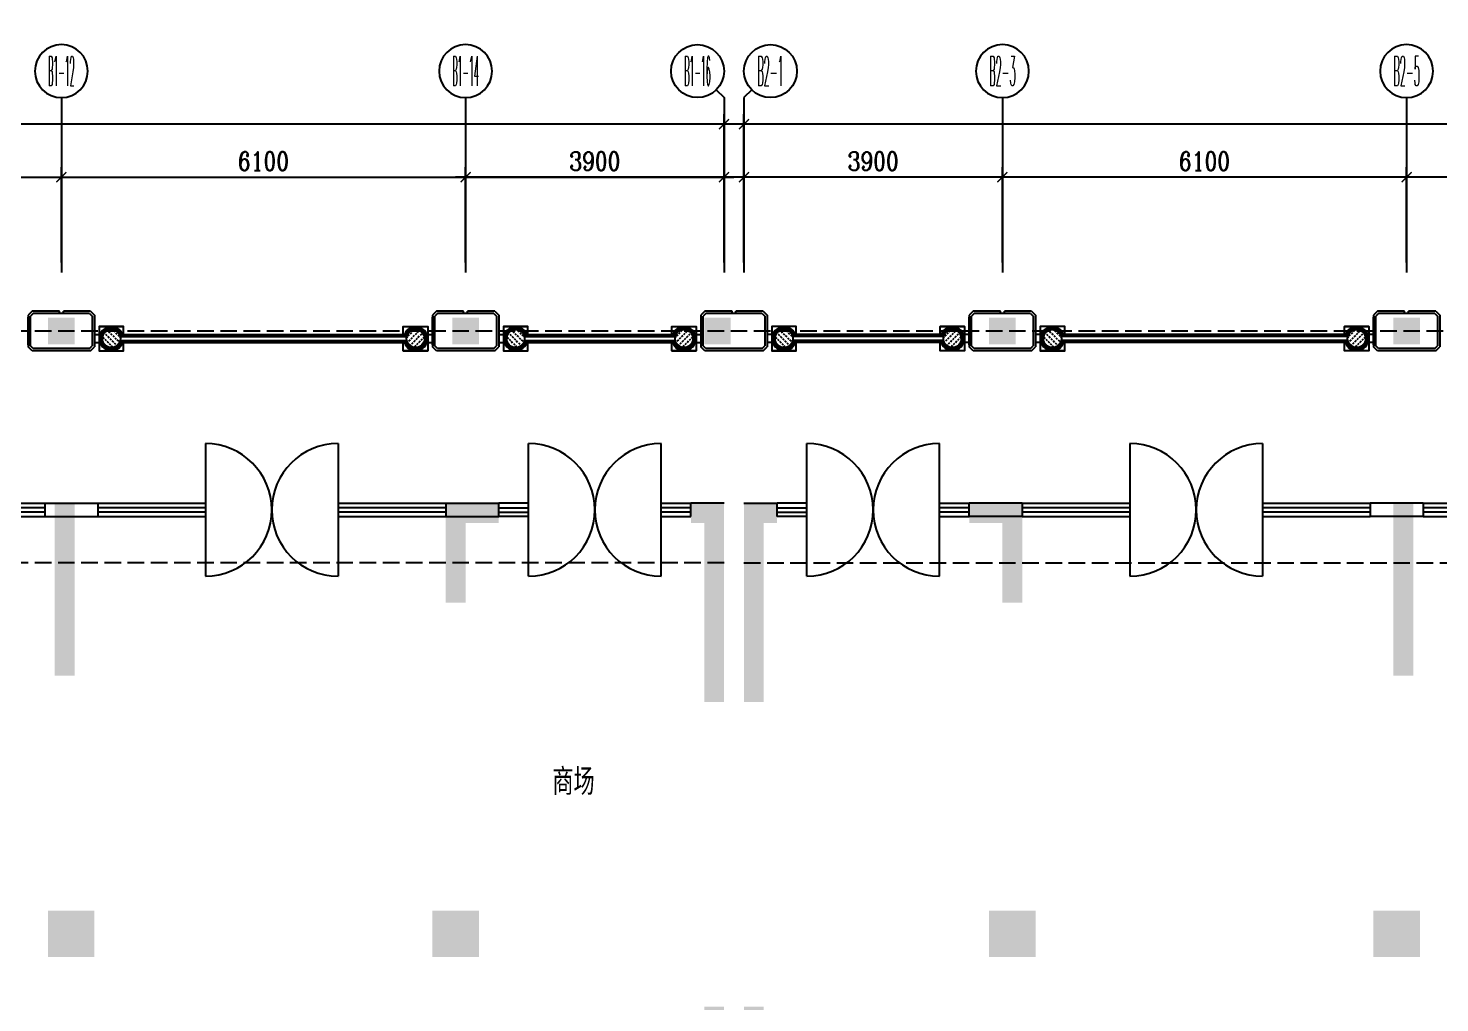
# Model space of a CAD drawing. Extents: x 3476 to 122276, y -94307 to -10307.
# Drawn here: x 52998 to 74298, y -68131 to -53423 of the extents above; entities that cross this region are included whole.
import ezdxf
from ezdxf.enums import TextEntityAlignment as Align

# ---------------------------------------------------------------- set-up
doc = ezdxf.new("R2010")
doc.units = 0
doc.header["$LTSCALE"] = 1000
doc.header["$MEASUREMENT"] = 0
doc.linetypes.add('DASH', pattern=[0.35, 0.25, -0.1])
doc.layers.get('0').update_dxf_attribs({"linetype": 'CONTINUOUS'})
doc.layers.get('DEFPOINTS').update_dxf_attribs({"linetype": 'CONTINUOUS'})
for name, color, linetype in [('AXIS', 7, 'CONTINUOUS'), ('AXIS_TEXT', 7, 'CONTINUOUS'), ('COLUMN', 252, 'CONTINUOUS'), ('KT', 7, 'CONTINUOUS'), ('WALL', 7, 'CONTINUOUS'), ('WINDOW', 7, 'CONTINUOUS'), ('文字', 7, 'CONTINUOUS'), ('柱', 252, 'CONTINUOUS')]:
    doc.layers.add(name, color=color, linetype=linetype)
doc.styles.add('COMPLEX', font='COMPLEX.shx', dxfattribs={"width": 0.8})
doc.styles.add('DIM_FONT', font='romanc.shx', dxfattribs={"width": 0.8})
doc.styles.add('HZTXT', font='txt.shx', dxfattribs={"width": 0.5, "bigfont": 'hztxt.shx'})
doc.dimstyles.new('S100', dxfattribs={"dimtxt": 280, "dimasz": 150, "dimexe": 150, "dimexo": 150, "dimgap": 100, "dimtad": 1, "dimdec": 0, "dimzin": 0, "dimdsep": 46, "dimtxsty": 'DIM_FONT', "dimblk": '_DIMX', "dimblk1": 'ARCHTICK', "dimblk2": 'ARCHTICK', "dimsah": 1, "dimcen": 0.09, "dimdle": 150, "dimclrt": 7, "dimadec": 0, "dimazin": 0, "dimtfac": 1, "dimtdec": 0, "dimtix": 1, "dimtmove": 2, "dimatfit": 3, "dimldrblk": 'ARCHTICK', "dimfxl": 0, "dimtolj": 1, "dimtzin": 0, "dimarcsym": 0})

# ---------------------------------------------------------------- blocks, each defined once
blk = doc.blocks.new('_FZH')
blk.add_solid([(-0.5, -0.5), (0.5, -0.5), (-0.5, 0.5), (0.5, 0.5)])
blk = doc.blocks.new('_AXISO')
blk.add_circle((0, 0), 0.5)
at = {"layer": 'AXIS_TEXT', "style": 'COMPLEX', "width": 1.041667}
blk.add_attdef('A', text='', height=0.56, dxfattribs=at).set_placement((-0.25, -0.28), (0.25, -0.28), align=Align.FIT)
blk = doc.blocks.new('_ARCHTICK')
at = {"color": 0, "linetype": 'ByBlock', "const_width": 0.15}
blk.add_lwpolyline([(-0.5, -0.5), (0.5, 0.5)], dxfattribs=at)
blk = doc.blocks.new('*D834')
at = {"color": 0, "linetype": 'ByBlock'}
for p, q in [((28398, -76997), (28398, -74760)), ((63498, -76997), (63498, -74760)), ((63648, -74910), (28248, -74910))]:
    blk.add_line(p, q, dxfattribs=at)
at = {"layer": 'DEFPOINTS', "color": 0, "linetype": 'ByBlock'}
for p in [(28398, -74910), (28398, -77147), (63498, -77147)]:
    blk.add_point(p, dxfattribs=at)
at = {"color": 0, "linetype": 'ByBlock', "xscale": 150, "yscale": 150, "zscale": 150, "rotation": 180}
blk.add_blockref('_ARCHTICK', (28398, -74910), dxfattribs=at)
at = {"color": 0, "linetype": 'ByBlock', "xscale": 150, "yscale": 150, "zscale": 150}
blk.add_blockref('_ARCHTICK', (63498, -74910), dxfattribs=at)
at = {"color": 7, "linetype": 'ByBlock', "insert": (45948, -74670), "char_height": 280, "attachment_point": 5, "style": 'DIM_FONT'}
blk.add_mtext('\\A1;35100', dxfattribs=at)
blk = doc.blocks.new('_DIMX')
blk.add_line((-150, 0), (150, 0))
at = {"const_width": 50}
blk.add_lwpolyline([(-70, -70), (70, 70)], dxfattribs=at)
blk = doc.blocks.new('*D842')
at = {"color": 0, "linetype": 'ByBlock'}
for p, q in [((59598, -76997), (59598, -75560)), ((63498, -76997), (63498, -75560)), ((63648, -75710), (59448, -75710))]:
    blk.add_line(p, q, dxfattribs=at)
at = {"layer": 'DEFPOINTS', "color": 0, "linetype": 'ByBlock'}
for p in [(59598, -75710), (59598, -77147), (63498, -77147)]:
    blk.add_point(p, dxfattribs=at)
at = {"color": 0, "linetype": 'ByBlock', "xscale": 150, "yscale": 150, "zscale": 150}
for p, rotation in [((59598, -75710), 180.0000000000052), ((63498, -75710), 5.115907697472721e-12)]:
    blk.add_blockref('_ARCHTICK', p, dxfattribs=dict(at, rotation=rotation))
at = {"color": 7, "linetype": 'ByBlock', "insert": (61548, -75470), "char_height": 280, "attachment_point": 5, "style": 'DIM_FONT'}
blk.add_mtext('\\A1;3900', dxfattribs=at)
blk = doc.blocks.new('*D843')
at = {"color": 0, "linetype": 'ByBlock'}
for p, q in [((59598, -76997), (59598, -75560)), ((63498, -76997), (63498, -75560)), ((59448, -75710), (63648, -75710))]:
    blk.add_line(p, q, dxfattribs=at)
at = {"layer": 'DEFPOINTS', "color": 0, "linetype": 'ByBlock'}
for p in [(63498, -75710), (59598, -77147), (63498, -77147)]:
    blk.add_point(p, dxfattribs=at)
at = {"color": 0, "linetype": 'ByBlock', "xscale": 150, "yscale": 150, "zscale": 150, "rotation": 180}
blk.add_blockref('_ARCHTICK', (59598, -75710), dxfattribs=at)
at = {"color": 0, "linetype": 'ByBlock', "xscale": 150, "yscale": 150, "zscale": 150}
blk.add_blockref('_ARCHTICK', (63498, -75710), dxfattribs=at)
at = {"color": 7, "linetype": 'ByBlock', "insert": (61548, -75470), "char_height": 280, "attachment_point": 5, "style": 'DIM_FONT'}
blk.add_mtext('\\A1;3900', dxfattribs=at)
blk = doc.blocks.new('*D844')
at = {"color": 0, "linetype": 'ByBlock'}
for p, q in [((47198, -76997), (47198, -75560)), ((53498, -76997), (53498, -75560)), ((47048, -75710), (53648, -75710))]:
    blk.add_line(p, q, dxfattribs=at)
at = {"layer": 'DEFPOINTS', "color": 0, "linetype": 'ByBlock'}
for p in [(53498, -75710), (47198, -77147), (53498, -77147)]:
    blk.add_point(p, dxfattribs=at)
at = {"color": 0, "linetype": 'ByBlock', "xscale": 150, "yscale": 150, "zscale": 150, "rotation": 180}
blk.add_blockref('_ARCHTICK', (47198, -75710), dxfattribs=at)
at = {"color": 0, "linetype": 'ByBlock', "xscale": 150, "yscale": 150, "zscale": 150}
blk.add_blockref('_ARCHTICK', (53498, -75710), dxfattribs=at)
at = {"color": 7, "linetype": 'ByBlock', "insert": (50348, -75470), "char_height": 280, "attachment_point": 5, "style": 'DIM_FONT'}
blk.add_mtext('\\A1;6300', dxfattribs=at)
blk = doc.blocks.new('*D851')
at = {"color": 0, "linetype": 'ByBlock'}
for p, q in [((53498, -76997), (53498, -75560)), ((59598, -76997), (59598, -75560)), ((53348, -75710), (59748, -75710))]:
    blk.add_line(p, q, dxfattribs=at)
at = {"layer": 'DEFPOINTS', "color": 0, "linetype": 'ByBlock'}
for p in [(59598, -75710), (53498, -77147), (59598, -77147)]:
    blk.add_point(p, dxfattribs=at)
at = {"color": 0, "linetype": 'ByBlock', "xscale": 150, "yscale": 150, "zscale": 150, "rotation": 180}
blk.add_blockref('_ARCHTICK', (53498, -75710), dxfattribs=at)
at = {"color": 0, "linetype": 'ByBlock', "xscale": 150, "yscale": 150, "zscale": 150}
blk.add_blockref('_ARCHTICK', (59598, -75710), dxfattribs=at)
at = {"color": 7, "linetype": 'ByBlock', "insert": (56548, -75470), "char_height": 280, "attachment_point": 5, "style": 'DIM_FONT'}
blk.add_mtext('\\A1;6100', dxfattribs=at)
blk = doc.blocks.new('*D854')
at = {"color": 0, "linetype": 'ByBlock'}
for p, q in [((63798, -76997), (63798, -74760)), ((101598, -76997), (101598, -74760)), ((101748, -74910), (63648, -74910))]:
    blk.add_line(p, q, dxfattribs=at)
at = {"layer": 'DEFPOINTS', "color": 0, "linetype": 'ByBlock'}
for p in [(63798, -74910), (63798, -77147), (101598, -77147)]:
    blk.add_point(p, dxfattribs=at)
at = {"color": 0, "linetype": 'ByBlock', "xscale": 150, "yscale": 150, "zscale": 150, "rotation": 180}
blk.add_blockref('_ARCHTICK', (63798, -74910), dxfattribs=at)
at = {"color": 0, "linetype": 'ByBlock', "xscale": 150, "yscale": 150, "zscale": 150}
blk.add_blockref('_ARCHTICK', (101598, -74910), dxfattribs=at)
at = {"color": 7, "linetype": 'ByBlock', "insert": (82698, -74670), "char_height": 280, "attachment_point": 5, "style": 'DIM_FONT'}
blk.add_mtext('\\A1;37800', dxfattribs=at)
blk = doc.blocks.new('*D855')
at = {"color": 0, "linetype": 'ByBlock'}
for p, q in [((67698, -76997), (67698, -75560)), ((73798, -76997), (73798, -75560)), ((73948, -75710), (67548, -75710))]:
    blk.add_line(p, q, dxfattribs=at)
at = {"layer": 'DEFPOINTS', "color": 0, "linetype": 'ByBlock'}
for p in [(67698, -75710), (67698, -77147), (73798, -77147)]:
    blk.add_point(p, dxfattribs=at)
at = {"color": 0, "linetype": 'ByBlock', "xscale": 150, "yscale": 150, "zscale": 150, "rotation": 180}
blk.add_blockref('_ARCHTICK', (67698, -75710), dxfattribs=at)
at = {"color": 0, "linetype": 'ByBlock', "xscale": 150, "yscale": 150, "zscale": 150}
blk.add_blockref('_ARCHTICK', (73798, -75710), dxfattribs=at)
at = {"color": 7, "linetype": 'ByBlock', "insert": (70748, -75470), "char_height": 280, "attachment_point": 5, "style": 'DIM_FONT'}
blk.add_mtext('\\A1;6100', dxfattribs=at)
blk = doc.blocks.new('*D856')
at = {"color": 0, "linetype": 'ByBlock'}
for p, q in [((63798, -76997), (63798, -75560)), ((67698, -76997), (67698, -75560)), ((67848, -75710), (63648, -75710))]:
    blk.add_line(p, q, dxfattribs=at)
at = {"layer": 'DEFPOINTS', "color": 0, "linetype": 'ByBlock'}
for p in [(63798, -75710), (63798, -77147), (67698, -77147)]:
    blk.add_point(p, dxfattribs=at)
at = {"color": 0, "linetype": 'ByBlock', "xscale": 150, "yscale": 150, "zscale": 150, "rotation": 180}
blk.add_blockref('_ARCHTICK', (63798, -75710), dxfattribs=at)
at = {"color": 0, "linetype": 'ByBlock', "xscale": 150, "yscale": 150, "zscale": 150}
blk.add_blockref('_ARCHTICK', (67698, -75710), dxfattribs=at)
at = {"color": 7, "linetype": 'ByBlock', "insert": (65748, -75470), "char_height": 280, "attachment_point": 5, "style": 'DIM_FONT'}
blk.add_mtext('\\A1;3900', dxfattribs=at)
blk = doc.blocks.new('*D862')
at = {"color": 0, "linetype": 'ByBlock'}
for p, q in [((73798, -76997), (73798, -75560)), ((80098, -76997), (80098, -75560)), ((80248, -75710), (73648, -75710))]:
    blk.add_line(p, q, dxfattribs=at)
at = {"layer": 'DEFPOINTS', "color": 0, "linetype": 'ByBlock'}
for p in [(73798, -75710), (73798, -77147), (80098, -77147)]:
    blk.add_point(p, dxfattribs=at)
at = {"color": 0, "linetype": 'ByBlock', "xscale": 150, "yscale": 150, "zscale": 150, "rotation": 180}
blk.add_blockref('_ARCHTICK', (73798, -75710), dxfattribs=at)
at = {"color": 0, "linetype": 'ByBlock', "xscale": 150, "yscale": 150, "zscale": 150}
blk.add_blockref('_ARCHTICK', (80098, -75710), dxfattribs=at)
at = {"color": 7, "linetype": 'ByBlock', "insert": (76948, -75470), "char_height": 280, "attachment_point": 5, "style": 'DIM_FONT'}
blk.add_mtext('\\A1;6300', dxfattribs=at)
blk = doc.blocks.new('_AXISO2')
blk.add_line((0.354, 0.146), (0.5, 0))
blk.add_circle((0, 0.5), 0.5)
at = {"layer": 'AXIS_TEXT', "style": 'COMPLEX', "width": 1.041667}
blk.add_attdef('A', text='', height=0.56, dxfattribs=at).set_placement((-0.25, 0.22), (0.25, 0.22), align=Align.FIT)
blk = doc.blocks.new('_AXISO1')
blk.add_line((0.354, -0.146), (0.5, 0))
blk.add_circle((0, -0.5), 0.5)
at = {"layer": 'AXIS_TEXT', "style": 'COMPLEX', "width": 1.041667}
blk.add_attdef('A', text='', height=0.56, dxfattribs=at).set_placement((-0.25, -0.78), (0.25, -0.78), align=Align.FIT)
blk = doc.blocks.new('M_B0OPK')
for p, q in [((-0.5, 0.5), (0.5, 0.5)), ((0.5, 0.167), (-0.5, 0.167)), ((0.5, -0.167), (-0.5, -0.167)), ((-0.5, -0.5), (0.5, -0.5))]:
    blk.add_line(p, q)

msp = doc.modelspace()

# ---------------------------------------------------------------- hatches: boundary and pattern name
h = msp.add_hatch()
h.set_pattern_fill('天然石材', color=256, scale=244.712991, angle=180, style=0)
h.set_pattern_definition([(315, (117626.16, -59424.4), (-432.5955, -432.5955), []), (315, (117669.42, -59424.41), (-43.259554, -43.259554), [30.589124, -15.29456])])
h.paths.add_polyline_path([(54388.1, -58107.3, 1), (54118.1, -58107.3, 1)])
h = msp.add_hatch()
h.set_pattern_fill('天然石材', color=256, scale=244.712991, angle=180, style=0)
h.set_pattern_definition([(225, (-4529.7, -59424.4), (432.5955, -432.5955), []), (225, (-4572.98, -59424.41), (43.259554, -43.259554), [30.589124, -15.29456])])
h.paths.add_polyline_path([(58978.3, -58107.3, 1), (58708.3, -58107.3, 1)])
h = msp.add_hatch()
h.set_pattern_fill('天然石材', color=256, scale=244.712991, angle=180, style=0)
h.set_pattern_definition([(315, (123726.3, -59424.4), (-432.5955, -432.5955), []), (315, (123769.567, -59424.41), (-43.259554, -43.259554), [30.589124, -15.29456])])
h.paths.add_polyline_path([(60488.3, -58107.3, 1), (60218.3, -58107.3, 1)])
h = msp.add_hatch()
h.set_pattern_fill('天然石材', color=256, scale=244.712991, angle=180, style=0)
h.set_pattern_definition([(225, (-479.7, -59424.4), (432.5955, -432.5955), []), (225, (-522.98, -59424.41), (43.259554, -43.259554), [30.589124, -15.29456])])
h.paths.add_polyline_path([(63028.3, -58107.3, 1), (62758.3, -58107.3, 1)])
h = msp.add_hatch()
h.set_pattern_fill('天然石材', color=256, scale=244.712991, angle=180, style=0)
h.set_pattern_definition([(315, (127776.17, -59424.4), (-432.5955, -432.5955), []), (315, (127819.425, -59424.41), (-43.259554, -43.259554), [30.589124, -15.29456])])
h.paths.add_polyline_path([(64538.1, -58107.3, 1), (64268.1, -58107.3, 1)])
h = msp.add_hatch()
h.set_pattern_fill('天然石材', color=256, scale=244.712991, angle=180, style=0)
h.set_pattern_definition([(225, (3570.14, -59424.4), (432.5955, -432.5955), []), (225, (3526.88, -59424.41), (43.259554, -43.259554), [30.589124, -15.29456])])
h.paths.add_polyline_path([(67078.2, -58107.3, 1), (66808.2, -58107.3, 1)])
h = msp.add_hatch()
h.set_pattern_fill('天然石材', color=256, scale=244.712991, angle=180, style=0)
h.set_pattern_definition([(315, (131826.17, -59424.4), (-432.5955, -432.5955), []), (315, (131869.425, -59424.41), (-43.259554, -43.259554), [30.589124, -15.29456])])
h.paths.add_polyline_path([(68588.1, -58107.3, 1), (68318.1, -58107.3, 1)])
h = msp.add_hatch()
h.set_pattern_fill('天然石材', color=256, scale=244.712991, angle=180, style=0)
h.set_pattern_definition([(225, (9670.3, -59424.4), (432.5955, -432.5955), []), (225, (9627.024, -59424.41), (43.259554, -43.259554), [30.589124, -15.29456])])
h.paths.add_polyline_path([(73178.3, -58107.3, 1), (72908.3, -58107.3, 1)])
at = {"layer": '柱'}
h = msp.add_hatch(color=252, dxfattribs=at)
h.paths.add_polyline_path([(44398.2, -66192.3), (44698.2, -66192.3), (44698.2, -67192.3), (43398.2, -67192.3), (43398.2, -66892.3), (44398.2, -66892.3)])
h.paths.add_polyline_path([(28898.2, -60592.3), (28398.2, -60592.3), (28398.2, -63592.3), (28698.2, -63592.3), (28698.2, -60892.3), (28898.2, -60892.3)])
h.paths.add_polyline_path([(28398.2, -68192.3), (28698.2, -68192.3), (28698.2, -69692.3), (28898.2, -69692.3), (28898.2, -69992.3), (28398.2, -69992.3)])
h.paths.add_polyline_path([(34998.2, -73192.3), (35498.2, -73192.3), (35498.2, -75182.3), (35198.2, -75182.3), (35198.2, -73492.3), (34998.2, -73492.3)])
h.paths.add_polyline_path([(30998.2, -77892.3), (31298.2, -77892.3), (31298.2, -79592.3), (31648.2, -79592.3), (31648.2, -79892.3), (30998.2, -79892.3)])
h.paths.add_polyline_path([(31498.2, -74392.3), (30998.2, -74392.3), (30998.2, -75992.3), (31298.2, -75992.3), (31298.2, -74692.3), (31498.2, -74692.3)])
h.paths.add_polyline_path([(34198.2, -79592.3), (34198.2, -79892.3), (35598.2, -79892.3), (35598.2, -79592.3), (34998.2, -79592.3), (34998.2, -78892.3), (34698.2, -78892.3), (34698.2, -79592.3)])
h.paths.add_polyline_path([(40098.2, -78792.3), (40398.2, -78792.3), (40398.2, -80392.3), (40098.2, -80392.3)])
h.paths.add_polyline_path([(32098.2, -67442.3), (32798.2, -67442.3), (32798.2, -66742.3), (32098.2, -66742.3)])
h.paths.add_polyline_path([(32098.2, -70242.3), (32798.2, -70242.3), (32798.2, -69542.3), (32098.2, -69542.3)])
h.paths.add_polyline_path([(31798.2, -60592.3), (32598.2, -60592.3), (32598.2, -61892.3), (32598.2, -62092.3), (32298.2, -62092.3), (32298.2, -60892.3), (31798.2, -60892.3)])
h.paths.add_polyline_path([(40398.2, -73192.3), (40398.2, -73492.3), (38398.2, -73492.3), (38398.2, -73192.3)])
h.paths.add_polyline_path([(37898.2, -70242.3), (38598.2, -70242.3), (38598.2, -69542.3), (37898.2, -69542.3)])
h.paths.add_polyline_path([(37898.2, -67442.3), (38598.2, -67442.3), (38598.2, -66742.3), (37898.2, -66742.3)])
h.paths.add_polyline_path([(43498.2, -71592.3), (43498.2, -71292.3), (42698.2, -71292.3), (42698.2, -73892.3), (43598.2, -73892.3), (43598.2, -73592.3), (42998.2, -73592.3), (42998.2, -71592.3)])
h.paths.add_polyline_path([(42998.2, -71592.3), (42998.2, -73592.3)], flags=16)
h.paths.add_polyline_path([(38198.2, -63192.3), (38498.2, -63192.3), (38498.2, -60592.3), (38198.2, -60592.3)])
h.paths.add_polyline_path([(60098.2, -60592.3), (59298.2, -60592.3), (59298.2, -61892.3), (59298.2, -62092.3), (59598.2, -62092.3), (59598.2, -60892.3), (60098.2, -60892.3)])
h.paths.add_polyline_path([(59798.2, -67442.3), (59098.2, -67442.3), (59098.2, -66742.3), (59798.2, -66742.3)])
h.paths.add_polyline_path([(59798.2, -70242.3), (59098.2, -70242.3), (59098.2, -69542.3), (59798.2, -69542.3)])
h.paths.add_polyline_path([(56898.2, -73192.3), (56398.2, -73192.3), (56398.2, -75182.3), (56698.2, -75182.3), (56698.2, -73492.3), (56898.2, -73492.3)])
h.paths.add_polyline_path([(51798.2, -78792.3), (51498.2, -78792.3), (51498.2, -80392.3), (51798.2, -80392.3)])
h.paths.add_polyline_path([(47498.2, -78392.3), (47198.2, -78392.3), (47198.2, -80392.3), (47498.2, -80392.3)])
h.paths.add_polyline_path([(44398.2, -78392.3), (44698.2, -78392.3), (44698.2, -80392.3), (44398.2, -80392.3)])
h.paths.add_polyline_path([(57698.2, -79592.3), (57698.2, -79892.3), (56298.2, -79892.3), (56298.2, -79592.3), (56898.2, -79592.3), (56898.2, -78892.3), (57198.2, -78892.3), (57198.2, -79592.3)])
h.paths.add_polyline_path([(51498.2, -73192.3), (51498.2, -73492.3), (53498.2, -73492.3), (53498.2, -73192.3)])
h.paths.add_polyline_path([(47498.2, -66192.3), (47198.2, -66192.3), (47198.2, -67192.3), (48498.2, -67192.3), (48498.2, -66892.3), (47498.2, -66892.3)])
h.paths.add_polyline_path([(44598.2, -71592.3), (44598.2, -71292.3), (45398.2, -71292.3), (45398.2, -73892.3), (44498.2, -73892.3), (44498.2, -73592.3), (45098.2, -73592.3), (45098.2, -71592.3)])
h.paths.add_polyline_path([(47298.2, -71592.3), (47298.2, -71292.3), (46498.2, -71292.3), (46498.2, -73892.3), (47398.2, -73892.3), (47398.2, -73592.3), (46798.2, -73592.3), (46798.2, -71592.3)])
h.paths.add_polyline_path([(48898.2, -71592.3), (48898.2, -73592.3)], flags=16)
h.paths.add_polyline_path([(48398.2, -71592.3), (48398.2, -71292.3), (49198.2, -71292.3), (49198.2, -73892.3), (48298.2, -73892.3), (48298.2, -73592.3), (48898.2, -73592.3), (48898.2, -71592.3)])
h.paths.add_polyline_path([(44398.2, -62592.3), (44698.2, -62592.3), (44698.2, -60592.3), (44398.2, -60592.3)])
h.paths.add_polyline_path([(47498.2, -62592.3), (47198.2, -62592.3), (47198.2, -60592.3), (47498.2, -60592.3)])
h.paths.add_polyline_path([(53998.2, -70242.3), (53298.2, -70242.3), (53298.2, -69542.3), (53998.2, -69542.3)])
h.paths.add_polyline_path([(53998.2, -67442.3), (53298.2, -67442.3), (53298.2, -66742.3), (53998.2, -66742.3)])
h.paths.add_polyline_path([(53698.2, -63192.3), (53398.2, -63192.3), (53398.2, -60592.3), (53698.2, -60592.3)])
h.paths.add_polyline_path([(60898.2, -77892.3), (60598.2, -77892.3), (60598.2, -79592.3), (60248.2, -79592.3), (60248.2, -79892.3), (60898.2, -79892.3)])
h.paths.add_polyline_path([(60398.2, -74392.3), (60898.2, -74392.3), (60898.2, -75992.3), (60598.2, -75992.3), (60598.2, -74692.3), (60398.2, -74692.3)])
h.paths.add_polyline_path([(62998.2, -60592.3), (63498.2, -60592.3), (63498.2, -63592.3), (63198.2, -63592.3), (63198.2, -60892.3), (62998.2, -60892.3)])
h.paths.add_polyline_path([(63498.2, -68192.3), (63198.2, -68192.3), (63198.2, -69692.3), (62998.2, -69692.3), (62998.2, -69992.3), (63498.2, -69992.3)])
edge = h.paths.add_edge_path()
edge.add_line((25932.4, -60592.3), (64529, -60592.3))
edge = h.paths.add_edge_path()
edge.add_line((63498.2, -82697.2), (63498.2, -56401.3))
h = msp.add_hatch(color=256, dxfattribs=at)
h.paths.add_polyline_path([(79798.2, -66192.3), (80098.2, -66192.3), (80098.2, -67192.3), (78798.2, -67192.3), (78798.2, -66892.3), (79798.2, -66892.3)])
h.paths.add_polyline_path([(64298.2, -60592.3), (63798.2, -60592.3), (63798.2, -63592.3), (64098.2, -63592.3), (64098.2, -60892.3), (64298.2, -60892.3)])
h.paths.add_polyline_path([(63798.2, -68192.3), (64098.2, -68192.3), (64098.2, -69692.3), (64298.2, -69692.3), (64298.2, -69992.3), (63798.2, -69992.3)])
h.paths.add_polyline_path([(70398.2, -73192.3), (70898.2, -73192.3), (70898.2, -75182.3), (70598.2, -75182.3), (70598.2, -73492.3), (70398.2, -73492.3)])
h.paths.add_polyline_path([(66398.2, -77892.3), (66698.2, -77892.3), (66698.2, -79592.3), (67048.2, -79592.3), (67048.2, -79892.3), (66398.2, -79892.3)])
h.paths.add_polyline_path([(66898.2, -74392.3), (66398.2, -74392.3), (66398.2, -75992.3), (66698.2, -75992.3), (66698.2, -74692.3), (66898.2, -74692.3)])
h.paths.add_polyline_path([(69598.2, -79592.3), (69598.2, -79892.3), (70998.2, -79892.3), (70998.2, -79592.3), (70398.2, -79592.3), (70398.2, -78892.3), (70098.2, -78892.3), (70098.2, -79592.3)])
h.paths.add_polyline_path([(75498.2, -78792.3), (75798.2, -78792.3), (75798.2, -80392.3), (75498.2, -80392.3)])
h.paths.add_polyline_path([(67498.2, -67442.3), (68198.2, -67442.3), (68198.2, -66742.3), (67498.2, -66742.3)])
h.paths.add_polyline_path([(67498.2, -70242.3), (68198.2, -70242.3), (68198.2, -69542.3), (67498.2, -69542.3)])
h.paths.add_polyline_path([(67198.2, -60592.3), (67998.2, -60592.3), (67998.2, -61892.3), (67998.2, -62092.3), (67698.2, -62092.3), (67698.2, -60892.3), (67198.2, -60892.3)])
h.paths.add_polyline_path([(75798.2, -73192.3), (75798.2, -73492.3), (73798.2, -73492.3), (73798.2, -73192.3)])
h.paths.add_polyline_path([(73298.2, -70242.3), (73998.2, -70242.3), (73998.2, -69542.3), (73298.2, -69542.3)])
h.paths.add_polyline_path([(73298.2, -67442.3), (73998.2, -67442.3), (73998.2, -66742.3), (73298.2, -66742.3)])
h.paths.add_polyline_path([(78898.2, -71592.3), (78898.2, -71292.3), (78098.2, -71292.3), (78098.2, -73892.3), (78998.2, -73892.3), (78998.2, -73592.3), (78398.2, -73592.3), (78398.2, -71592.3)])
h.paths.add_polyline_path([(78398.2, -71592.3), (78398.2, -73592.3)], flags=16)
h.paths.add_polyline_path([(73598.2, -63192.3), (73898.2, -63192.3), (73898.2, -60592.3), (73598.2, -60592.3)])
h.paths.add_polyline_path([(95498.2, -60592.3), (94698.2, -60592.3), (94698.2, -61892.3), (94698.2, -62092.3), (94998.2, -62092.3), (94998.2, -60892.3), (95498.2, -60892.3)])
h.paths.add_polyline_path([(95198.2, -67442.3), (94498.2, -67442.3), (94498.2, -66742.3), (95198.2, -66742.3)])
h.paths.add_polyline_path([(95198.2, -70242.3), (94498.2, -70242.3), (94498.2, -69542.3), (95198.2, -69542.3)])
h.paths.add_polyline_path([(92298.2, -73192.3), (91798.2, -73192.3), (91798.2, -75182.3), (92098.2, -75182.3), (92098.2, -73492.3), (92298.2, -73492.3)])
h.paths.add_polyline_path([(87198.2, -78792.3), (86898.2, -78792.3), (86898.2, -80392.3), (87198.2, -80392.3)])
h.paths.add_polyline_path([(82898.2, -78392.3), (82598.2, -78392.3), (82598.2, -80392.3), (82898.2, -80392.3)])
h.paths.add_polyline_path([(79798.2, -78392.3), (80098.2, -78392.3), (80098.2, -80392.3), (79798.2, -80392.3)])
h.paths.add_polyline_path([(93098.2, -79592.3), (93098.2, -79892.3), (91698.2, -79892.3), (91698.2, -79592.3), (92298.2, -79592.3), (92298.2, -78892.3), (92598.2, -78892.3), (92598.2, -79592.3)])
h.paths.add_polyline_path([(86898.2, -73192.3), (86898.2, -73492.3), (88898.2, -73492.3), (88898.2, -73192.3)])
h.paths.add_polyline_path([(82898.2, -66192.3), (82598.2, -66192.3), (82598.2, -67192.3), (83898.2, -67192.3), (83898.2, -66892.3), (82898.2, -66892.3)])
h.paths.add_polyline_path([(79998.2, -71592.3), (79998.2, -71292.3), (80798.2, -71292.3), (80798.2, -73892.3), (79898.2, -73892.3), (79898.2, -73592.3), (80498.2, -73592.3), (80498.2, -71592.3)])
h.paths.add_polyline_path([(82698.2, -71592.3), (82698.2, -71292.3), (81898.2, -71292.3), (81898.2, -73892.3), (82798.2, -73892.3), (82798.2, -73592.3), (82198.2, -73592.3), (82198.2, -71592.3)])
h.paths.add_polyline_path([(84298.2, -71592.3), (84298.2, -73592.3)], flags=16)
h.paths.add_polyline_path([(83798.2, -71592.3), (83798.2, -71292.3), (84598.2, -71292.3), (84598.2, -73892.3), (83698.2, -73892.3), (83698.2, -73592.3), (84298.2, -73592.3), (84298.2, -71592.3)])
h.paths.add_polyline_path([(79798.2, -62592.3), (80098.2, -62592.3), (80098.2, -60592.3), (79798.2, -60592.3)])
h.paths.add_polyline_path([(82898.2, -62592.3), (82598.2, -62592.3), (82598.2, -60592.3), (82898.2, -60592.3)])
h.paths.add_polyline_path([(89398.2, -70242.3), (88698.2, -70242.3), (88698.2, -69542.3), (89398.2, -69542.3)])
h.paths.add_polyline_path([(89398.2, -67442.3), (88698.2, -67442.3), (88698.2, -66742.3), (89398.2, -66742.3)])
h.paths.add_polyline_path([(89098.2, -63192.3), (88798.2, -63192.3), (88798.2, -60592.3), (89098.2, -60592.3)])
h.paths.add_polyline_path([(96298.2, -77892.3), (95998.2, -77892.3), (95998.2, -79592.3), (95648.2, -79592.3), (95648.2, -79892.3), (96298.2, -79892.3)])
h.paths.add_polyline_path([(95798.2, -74392.3), (96298.2, -74392.3), (96298.2, -75992.3), (95998.2, -75992.3), (95998.2, -74692.3), (95798.2, -74692.3)])
h.paths.add_polyline_path([(98398.2, -60592.3), (98898.2, -60592.3), (98898.2, -63592.3), (98598.2, -63592.3), (98598.2, -60892.3), (98398.2, -60892.3)])
h.paths.add_polyline_path([(98898.2, -68192.3), (98598.2, -68192.3), (98598.2, -69692.3), (98398.2, -69692.3), (98398.2, -69992.3), (98898.2, -69992.3)])
edge = h.paths.add_edge_path()
edge.add_line((61332.4, -60592.3), (99929, -60592.3))
edge = h.paths.add_edge_path()
edge.add_line((98898.2, -82697.2), (98898.2, -56401.3))

# ---------------------------------------------------------------- linework, layer by layer
for p, q in [((54068.2, -57922.4), (54438, -57922.4)), ((58658.4, -57922.4), (59028.2, -57922.4)), ((60168.4, -57922.4), (60538.2, -57922.4)), ((62708.4, -57922.4), (63078.2, -57922.4)), ((64588, -57922.4), (64218.2, -57922.4)), ((67128.1, -57922.4), (66758.3, -57922.4)), ((68638, -57922.4), (68268.2, -57922.4)), ((73228.2, -57922.4), (72858.4, -57922.4)), ((54068.2, -58292.2), (54438, -58292.2)), ((58658.4, -58292.2), (59028.2, -58292.2)), ((60168.4, -58292.2), (60538.2, -58292.2)), ((62708.4, -58292.2), (63078.2, -58292.2)), ((64588, -58292.2), (64218.2, -58292.2)), ((67128.1, -58292.2), (66758.3, -58292.2)), ((68638, -58292.2), (68268.2, -58292.2)), ((73228.2, -58292.2), (72858.4, -58292.2)), ((55673.2, -59692.5), (55673.2, -61692.5)), ((57673.2, -59692.5), (57673.2, -61692.5)), ((60548.2, -61692.5), (60548.2, -59692.5)), ((62548.2, -61692.5), (62548.2, -59692.5)), ((64748.2, -61692.5), (64748.2, -59692.5)), ((66748.2, -61692.5), (66748.2, -59692.5)), ((69623.2, -59692.5), (69623.2, -61692.5)), ((71623.2, -59692.5), (71623.2, -61692.5))]:
    msp.add_line(p, q)
for points in [[(54438, -58077.4), (54438, -57922.4), (54068.2, -57922.4), (54068.2, -58292.2), (54438, -58292.2), (54438, -58137.4)], [(58658.4, -58077.4), (58658.4, -57922.4), (59028.2, -57922.4), (59028.2, -58292.2), (58658.4, -58292.2), (58658.4, -58137.4)], [(60538.2, -58077.4), (60538.2, -57922.4), (60168.4, -57922.4), (60168.4, -58292.2), (60538.2, -58292.2), (60538.2, -58137.4)], [(62708.4, -58077.4), (62708.4, -57922.4), (63078.2, -57922.4), (63078.2, -58292.2), (62708.4, -58292.2), (62708.4, -58137.4)], [(64588, -58077.4), (64588, -57922.4), (64218.2, -57922.4), (64218.2, -58292.2), (64588, -58292.2), (64588, -58137.4)], [(66758.3, -58077.4), (66758.3, -57922.4), (67128.1, -57922.4), (67128.1, -58292.2), (66758.3, -58292.2), (66758.3, -58137.4)], [(68638, -58077.4), (68638, -57922.4), (68268.2, -57922.4), (68268.2, -58292.2), (68638, -58292.2), (68638, -58137.4)], [(72858.4, -58077.4), (72858.4, -57922.4), (73228.2, -57922.4), (73228.2, -58292.2), (72858.4, -58292.2), (72858.4, -58137.4)]]:
    msp.add_lwpolyline(points)
for centre in [(54253.1, -58107.3), (58843.3, -58107.3), (60353.3, -58107.3), (62893.3, -58107.3), (64403.1, -58107.3), (66943.2, -58107.3), (68453.1, -58107.3), (73043.3, -58107.3)]:
    msp.add_circle(centre, 135)
for centre, radius, start, end in [((54253.1, -58107.3), 180.2, 9.56143, 350.39278), ((58843.3, -58107.3), 180.2, 189.60722, 170.43857), ((60353.3, -58107.3), 180.2, 9.56143, 350.39278), ((62893.3, -58107.3), 180.2, 189.60722, 170.43857), ((64403.1, -58107.3), 180.2, 9.56143, 350.39278), ((66943.2, -58107.3), 180.2, 189.60722, 170.43857), ((68453.1, -58107.3), 180.2, 9.56143, 350.39278), ((73043.3, -58107.3), 180.2, 189.60722, 170.43857), ((54253.1, -58107.3), 165.2, 10.43901, 349.5109), ((54253.1, -58107.3), 160.2, 10.76869, 349.1796), ((54253.1, -58107.3), 144.8, 11.92953, 348.01304), ((58843.3, -58107.3), 165.2, 190.4891, 169.56099), ((58843.3, -58107.3), 160.2, 190.8204, 169.23131), ((58843.3, -58107.3), 144.8, 191.98696, 168.07047), ((60353.3, -58107.3), 165.2, 10.43901, 349.5109), ((60353.3, -58107.3), 160.2, 10.76869, 349.1796), ((60353.3, -58107.3), 144.8, 11.92953, 348.01304), ((62893.3, -58107.3), 165.2, 190.4891, 169.56099), ((62893.3, -58107.3), 160.2, 190.8204, 169.23131), ((62893.3, -58107.3), 144.8, 191.98696, 168.07047), ((64403.1, -58107.3), 165.2, 10.43901, 349.5109), ((64403.1, -58107.3), 160.2, 10.76869, 349.1796), ((64403.1, -58107.3), 144.8, 11.92953, 348.01304), ((66943.2, -58107.3), 165.2, 190.4891, 169.56099), ((66943.2, -58107.3), 160.2, 190.8204, 169.23131), ((66943.2, -58107.3), 144.8, 191.98696, 168.07047), ((68453.1, -58107.3), 165.2, 10.43901, 349.5109), ((68453.1, -58107.3), 160.2, 10.76869, 349.1796), ((68453.1, -58107.3), 144.8, 11.92953, 348.01304), ((73043.3, -58107.3), 165.2, 190.4891, 169.56099), ((73043.3, -58107.3), 160.2, 190.8204, 169.23131), ((73043.3, -58107.3), 144.8, 191.98696, 168.07047), ((55673.2, -60692.5), 1000, 270, 90), ((57673.2, -60692.5), 1000, 90, 270), ((60548.2, -60692.5), 1000, 270, 90), ((62548.2, -60692.5), 1000, 90, 270), ((64748.2, -60692.5), 1000, 270, 90), ((66748.2, -60692.5), 1000, 90, 270), ((69623.2, -60692.5), 1000, 270, 90), ((71623.2, -60692.5), 1000, 90, 270)]:
    msp.add_arc(centre, radius, start, end)
at = {"layer": 'AXIS'}
for p, q in [((53498.2, -54470.8), (53498.2, -57108.8)), ((59598.2, -54470.8), (59598.2, -57108.8)), ((63498.2, -54470.8), (63498.2, -57108.8)), ((63798.2, -54470.8), (63798.2, -57108.8)), ((67698.2, -54470.8), (67698.2, -57108.8)), ((73798.2, -54470.8), (73798.2, -57108.8))]:
    msp.add_line(p, q, dxfattribs=at)
at = {"layer": 'KT', "linetype": 'DASH'}
for p, q in [((63498.2, -61492.3), (28698.2, -61492.3)), ((63798.2, -61492.3), (94998.2, -61492.3))]:
    msp.add_line(p, q, dxfattribs=at)
at = {"layer": 'WALL'}
for p, q in [((53058.2, -57692.3), (52998.2, -57752.3)), ((53468.2, -57692.3), (53058.2, -57692.3)), ((53468.2, -57727.3), (53468.2, -57692.3)), ((53528.2, -57727.3), (53528.2, -57692.3)), ((53938.2, -57692.3), (53528.2, -57692.3)), ((53938.2, -57692.3), (53998.2, -57752.3)), ((59158.2, -57692.3), (59098.2, -57752.3)), ((59568.2, -57692.3), (59158.2, -57692.3)), ((59568.2, -57727.3), (59568.2, -57692.3)), ((59628.2, -57727.3), (59628.2, -57692.3)), ((60038.2, -57692.3), (59628.2, -57692.3)), ((60038.2, -57692.3), (60098.2, -57752.3)), ((63208.2, -57692.3), (63148.2, -57752.3)), ((63618.2, -57692.3), (63208.2, -57692.3)), ((63618.2, -57727.3), (63618.2, -57692.3)), ((63678.2, -57727.3), (63678.2, -57692.3)), ((64088.2, -57692.3), (63678.2, -57692.3)), ((64088.2, -57692.3), (64148.2, -57752.3)), ((67258.2, -57692.3), (67198.2, -57752.3)), ((67668.2, -57692.3), (67258.2, -57692.3)), ((67668.2, -57727.3), (67668.2, -57692.3)), ((67728.2, -57727.3), (67728.2, -57692.3)), ((68138.2, -57692.3), (67728.2, -57692.3)), ((68138.2, -57692.3), (68198.2, -57752.3)), ((73358.2, -57692.3), (73298.2, -57752.3)), ((73768.2, -57692.3), (73358.2, -57692.3)), ((73768.2, -57727.3), (73768.2, -57692.3)), ((73828.2, -57727.3), (73828.2, -57692.3)), ((74238.2, -57692.3), (73828.2, -57692.3)), ((74238.2, -57692.3), (74298.2, -57752.3)), ((52998.2, -57752.3), (52998.2, -58232.3)), ((52998.2, -58202.3), (52998.2, -57782.3)), ((53072.7, -57727.3), (53033.2, -57766.8)), ((53033.2, -58217.8), (53033.2, -57766.8)), ((53468.2, -57727.3), (53072.7, -57727.3)), ((53923.7, -57727.3), (53468.2, -57727.3)), ((53923.7, -57727.3), (53963.2, -57766.8)), ((53963.2, -57766.8), (53963.2, -58217.8)), ((53998.2, -57752.3), (53998.2, -58232.3)), ((59098.2, -57752.3), (59098.2, -58232.3)), ((59098.2, -58202.3), (59098.2, -57782.3)), ((59172.7, -57727.3), (59133.2, -57766.8)), ((59133.2, -58217.8), (59133.2, -57766.8)), ((59568.2, -57727.3), (59172.7, -57727.3)), ((60023.7, -57727.3), (59568.2, -57727.3)), ((60023.7, -57727.3), (60063.2, -57766.8)), ((60063.2, -57766.8), (60063.2, -58217.8)), ((60098.2, -57752.3), (60098.2, -58232.3)), ((63148.2, -57752.3), (63148.2, -58232.3)), ((63222.7, -57727.3), (63183.2, -57766.8)), ((63183.2, -58217.8), (63183.2, -57766.8)), ((63618.2, -57727.3), (63222.7, -57727.3)), ((64073.7, -57727.3), (63618.2, -57727.3)), ((64073.7, -57727.3), (64113.2, -57766.8)), ((64113.2, -57766.8), (64113.2, -58217.8)), ((64148.2, -57752.3), (64148.2, -58232.3)), ((67198.2, -57752.3), (67198.2, -58232.3)), ((67198.2, -58202.3), (67198.2, -57782.3)), ((67272.7, -57727.3), (67233.2, -57766.8)), ((67233.2, -58217.8), (67233.2, -57766.8)), ((67668.2, -57727.3), (67272.7, -57727.3)), ((68123.7, -57727.3), (67668.2, -57727.3)), ((68123.7, -57727.3), (68163.2, -57766.8)), ((68163.2, -57766.8), (68163.2, -58217.8)), ((68198.2, -57752.3), (68198.2, -58232.3)), ((73298.2, -57752.3), (73298.2, -58232.3)), ((73298.2, -58202.3), (73298.2, -57782.3)), ((73372.7, -57727.3), (73333.2, -57766.8)), ((73333.2, -58217.8), (73333.2, -57766.8)), ((73768.2, -57727.3), (73372.7, -57727.3)), ((74223.7, -57727.3), (73768.2, -57727.3)), ((74223.7, -57727.3), (74263.2, -57766.8)), ((74263.2, -57766.8), (74263.2, -58217.8)), ((74298.2, -57752.3), (74298.2, -58232.3)), ((53058.2, -58292.3), (52998.2, -58232.3)), ((53072.7, -58257.3), (53033.2, -58217.8)), ((53938.2, -58292.3), (53058.2, -58292.3)), ((53923.7, -58257.3), (53072.7, -58257.3)), ((53923.7, -58257.3), (53963.2, -58217.8)), ((53938.2, -58292.3), (53998.2, -58232.3)), ((59158.2, -58292.3), (59098.2, -58232.3)), ((59172.7, -58257.3), (59133.2, -58217.8)), ((60038.2, -58292.3), (59158.2, -58292.3)), ((60023.7, -58257.3), (59172.7, -58257.3)), ((60023.7, -58257.3), (60063.2, -58217.8)), ((60038.2, -58292.3), (60098.2, -58232.3)), ((63208.2, -58292.3), (63148.2, -58232.3)), ((63222.7, -58257.3), (63183.2, -58217.8)), ((64088.2, -58292.3), (63208.2, -58292.3)), ((64073.7, -58257.3), (63222.7, -58257.3)), ((64073.7, -58257.3), (64113.2, -58217.8)), ((64088.2, -58292.3), (64148.2, -58232.3)), ((67258.2, -58292.3), (67198.2, -58232.3)), ((67272.7, -58257.3), (67233.2, -58217.8)), ((68138.2, -58292.3), (67258.2, -58292.3)), ((68123.7, -58257.3), (67272.7, -58257.3)), ((68123.7, -58257.3), (68163.2, -58217.8)), ((68138.2, -58292.3), (68198.2, -58232.3)), ((73358.2, -58292.3), (73298.2, -58232.3)), ((73372.7, -58257.3), (73333.2, -58217.8)), ((74238.2, -58292.3), (73358.2, -58292.3)), ((74223.7, -58257.3), (73372.7, -58257.3)), ((74223.7, -58257.3), (74263.2, -58217.8)), ((74238.2, -58292.3), (74298.2, -58232.3)), ((53248.2, -60592.3), (54048.2, -60592.3)), ((53248.2, -60592.3), (53248.2, -60792.7)), ((54048.2, -60592.3), (54048.2, -60792.7)), ((55673.2, -60592.3), (55673.2, -60792.7)), ((55673.2, -60592.3), (55673.2, -60792.7)), ((57673.2, -60592.3), (57673.2, -60792.7)), ((57673.2, -60592.3), (57673.2, -60792.7)), ((59298.2, -60592.3), (60098.2, -60592.3)), ((59298.2, -60592.3), (59298.2, -60792.7)), ((60098.2, -60792.7), (60098.2, -60592.3)), ((60548.2, -60792.7), (60548.2, -60592.3)), ((60548.2, -60792.7), (60548.2, -60592.3)), ((62548.2, -60792.7), (62548.2, -60592.3)), ((62548.2, -60792.7), (62548.2, -60592.3)), ((63502.3, -60592.3), (62998.2, -60592.3)), ((62998.2, -60792.7), (62998.2, -60592.3)), ((63794.2, -60592.3), (64298.2, -60592.3)), ((64298.2, -60792.7), (64298.2, -60592.3)), ((64748.2, -60792.7), (64748.2, -60592.3)), ((64748.2, -60792.7), (64748.2, -60592.3)), ((66748.2, -60792.7), (66748.2, -60592.3)), ((66748.2, -60792.7), (66748.2, -60592.3)), ((67198.2, -60792.7), (67198.2, -60592.3)), ((67998.2, -60592.3), (67198.2, -60592.3)), ((67998.2, -60592.3), (67998.2, -60792.7)), ((69623.2, -60592.3), (69623.2, -60792.7)), ((69623.2, -60592.3), (69623.2, -60792.7)), ((71623.2, -60592.3), (71623.2, -60792.7)), ((71623.2, -60592.3), (71623.2, -60792.7)), ((73248.2, -60592.3), (73248.2, -60792.7)), ((74048.2, -60592.3), (73248.2, -60592.3)), ((74048.2, -60592.3), (74048.2, -60792.7)), ((53248.2, -60792.7), (54048.2, -60792.7)), ((59298.2, -60792.7), (60098.2, -60792.7)), ((67998.2, -60792.7), (67198.2, -60792.7)), ((74048.2, -60792.7), (73248.2, -60792.7))]:
    msp.add_line(p, q, dxfattribs=at)
at = {"layer": 'WALL', "linetype": 'DASH'}
msp.add_lwpolyline([(23494.8, -60981.8), (23856.5, -60198.6, -0.2924549), (27306.3, -57992.1), (27898.5, -57992.1), (103674, -57992.3)], format="xyb", dxfattribs=at)
at = {"layer": 'WINDOW'}
for p, q in [((53998.2, -58047.4), (54068.2, -58047.4)), ((54384.7, -58137.4), (58711.7, -58137.4)), ((54384.8, -58077.4), (58711.7, -58077.4)), ((54438, -58047.4), (58658.4, -58047.4)), ((59028.2, -58047.4), (59098.2, -58047.4)), ((60098.2, -58047.4), (60168.4, -58047.4)), ((60484.9, -58077.4), (62761.7, -58077.4)), ((60484.9, -58137.4), (62761.7, -58137.4)), ((60538.2, -58047.4), (62708.4, -58047.4)), ((63078.2, -58047.4), (63148.2, -58047.4)), ((64218.2, -58047.4), (64148.2, -58047.4)), ((66811.6, -58137.4), (64534.7, -58137.4)), ((66811.5, -58077.4), (64534.8, -58077.4)), ((66758.3, -58047.4), (64588, -58047.4)), ((67198.2, -58047.4), (67128.1, -58047.4)), ((68268.2, -58047.4), (68198.2, -58047.4)), ((72911.7, -58137.4), (68584.7, -58137.4)), ((72911.7, -58077.4), (68584.8, -58077.4)), ((72858.4, -58047.4), (68638, -58047.4)), ((73298.2, -58047.4), (73228.2, -58047.4)), ((53998.2, -58167.4), (54068.2, -58167.4)), ((54438, -58167.4), (58658.4, -58167.4)), ((59028.2, -58167.4), (59098.2, -58167.4)), ((60098.2, -58167.4), (60168.4, -58167.4)), ((60538.2, -58167.4), (62708.4, -58167.4)), ((63078.2, -58167.4), (63148.2, -58167.4)), ((64218.2, -58167.4), (64148.2, -58167.4)), ((66758.3, -58167.4), (64588, -58167.4)), ((67198.2, -58167.4), (67128.1, -58167.4)), ((68268.2, -58167.4), (68198.2, -58167.4)), ((72858.4, -58167.4), (68638, -58167.4)), ((73298.2, -58167.4), (73228.2, -58167.4))]:
    msp.add_line(p, q, dxfattribs=at)

# ---------------------------------------------------------------- block references
at = {"layer": 'AXIS'}
ref = msp.add_blockref('_AXISO', (53498.2, -54070.8), dxfattribs=dict(at, xscale=-800, yscale=800, zscale=800, rotation=180))
ref.add_attrib('A', 'B1-12', dxfattribs={"layer": 'AXIS_TEXT', "height": 448, "style": 'COMPLEX', "width": 0.203804}).set_placement((53298.2, -54294.8), (53698.2, -54294.8), align=Align.FIT)
ref = msp.add_blockref('_AXISO', (59598.2, -54070.8), dxfattribs=dict(at, xscale=-800, yscale=800, zscale=800, rotation=180))
ref.add_attrib('A', 'B1-14', dxfattribs={"layer": 'AXIS_TEXT', "height": 448, "style": 'COMPLEX', "width": 0.199468}).set_placement((59398.2, -54294.8), (59798.2, -54294.8), align=Align.FIT)
ref = msp.add_blockref('_AXISO1', (63498.2, -54070.8), dxfattribs=dict(at, xscale=800, yscale=800, zscale=800, rotation=270))
ref.add_attrib('A', 'B1-16', dxfattribs={"layer": 'AXIS_TEXT', "height": 448, "style": 'COMPLEX', "width": 0.203804}).set_placement((62898.2, -54294.8), (63298.2, -54294.8), align=Align.FIT)
ref = msp.add_blockref('_AXISO2', (63798.2, -54070.8), dxfattribs=dict(at, xscale=800, yscale=800, zscale=800, rotation=270))
ref.add_attrib('A', 'B2-1', dxfattribs={"layer": 'AXIS_TEXT', "height": 448, "style": 'COMPLEX', "width": 0.243506}).set_placement((63998.2, -54294.8), (64398.2, -54294.8), align=Align.FIT)
ref = msp.add_blockref('_AXISO', (67698.2, -54070.8), dxfattribs=dict(at, xscale=-800, yscale=800, zscale=800, rotation=180))
ref.add_attrib('A', 'B2-3', dxfattribs={"layer": 'AXIS_TEXT', "height": 448, "style": 'COMPLEX', "width": 0.228659}).set_placement((67498.2, -54294.8), (67898.2, -54294.8), align=Align.FIT)
ref = msp.add_blockref('_AXISO', (73798.2, -54070.8), dxfattribs=dict(at, xscale=-800, yscale=800, zscale=800, rotation=180))
ref.add_attrib('A', 'B2-5', dxfattribs={"layer": 'AXIS_TEXT', "height": 448, "style": 'COMPLEX', "width": 0.228659}).set_placement((73598.2, -54294.8), (73998.2, -54294.8), align=Align.FIT)
at = {"layer": 'COLUMN', "xscale": 400, "yscale": 400, "zscale": 400}
for p in [(53498.2, -57992.3), (59598.2, -57992.3), (63399.4, -57992.3), (67698.2, -57992.3), (73798.2, -57992.3)]:
    msp.add_blockref('_FZH', p, dxfattribs=at)
at = {"layer": 'WINDOW', "rotation": 180}
for p, xscale, yscale, zscale in [((52435.7, -60692.5), -1625, 200.4193179859358, 1625), ((54860.7, -60692.5), -1625, 200.4193179844005, 1625), ((58485.7, -60692.5), -1625, 200.4193179859358, 1625), ((62773.2, -60692.5), -450, 200.4193179847498, 450), ((64523.2, -60692.5), 450, 200.4193179847498, 450), ((68810.7, -60692.5), -1625, 200.4193179844005, 1625), ((72435.7, -60692.5), -1625, 200.4193179859358, 1625), ((74860.7, -60692.5), -1625, 200.4193179844005, 1625)]:
    msp.add_blockref('M_B0OPK', p, dxfattribs=dict(at, xscale=xscale, yscale=yscale, zscale=zscale))
at = {"layer": 'WINDOW', "yscale": 200.419317985019, "zscale": 450}
for p, xscale in [((60323.2, -60692.5), -450), ((66973.2, -60692.5), 450)]:
    msp.add_blockref('M_B0OPK', p, dxfattribs=dict(at, xscale=xscale))

# ---------------------------------------------------------------- texts
at = {"layer": '文字', "style": 'HZTXT', "width": 0.8}
msp.add_text('商场', height=400, dxfattribs=at).set_placement((60905.5, -64995.5))

# ---------------------------------------------------------------- dimensions: what is measured, and where the dimension line sits
at = {"layer": 'AXIS'}
for p1, p2, distance, picture, middle in [((63498.2, -57108.8), (28398.2, -57108.8), -2237.9, '*D834', (45948.2, -53423.4)), ((101598.2, -57108.8), (63798.2, -57108.8), -2237.9, '*D854', (82698.2, -53423.4)), ((63498.2, -57108.8), (59598.2, -57108.8), -1437.9, '*D842', (61548.2, -54223.4))]:
    dim = msp.add_aligned_dim(p1=p1, p2=p2, distance=distance, dimstyle='S100', dxfattribs=at)
    dim.commit()
    dim.dimension.update_dxf_attribs({"geometry": picture, "text_midpoint": middle, "insert": (0, 20038.7)})
for base, p1, p2, picture, middle in [((53498.2, -55670.8), (47198.2, -57108.8), (53498.2, -57108.8), '*D844', (50348.2, -54223.4)), ((59598.2, -55670.8), (53498.2, -57108.8), (59598.2, -57108.8), '*D851', (56548.2, -54223.4)), ((63498.2, -55670.8), (59598.2, -57108.8), (63498.2, -57108.8), '*D843', (61548.2, -54223.4)), ((63798.2, -55670.8), (67698.2, -57108.8), (63798.2, -57108.8), '*D856', (65748.2, -54223.4)), ((67698.2, -55670.8), (73798.2, -57108.8), (67698.2, -57108.8), '*D855', (70748.2, -54223.4)), ((73798.2, -55670.8), (80098.2, -57108.8), (73798.2, -57108.8), '*D862', (76948.2, -54223.4))]:
    dim = msp.add_linear_dim(base=base, p1=p1, p2=p2, angle=180, dimstyle='S100', dxfattribs=at)
    dim.commit()
    dim.dimension.update_dxf_attribs({"geometry": picture, "text_midpoint": middle, "insert": (0, 20038.7)})

doc.saveas('drawing.dxf')
